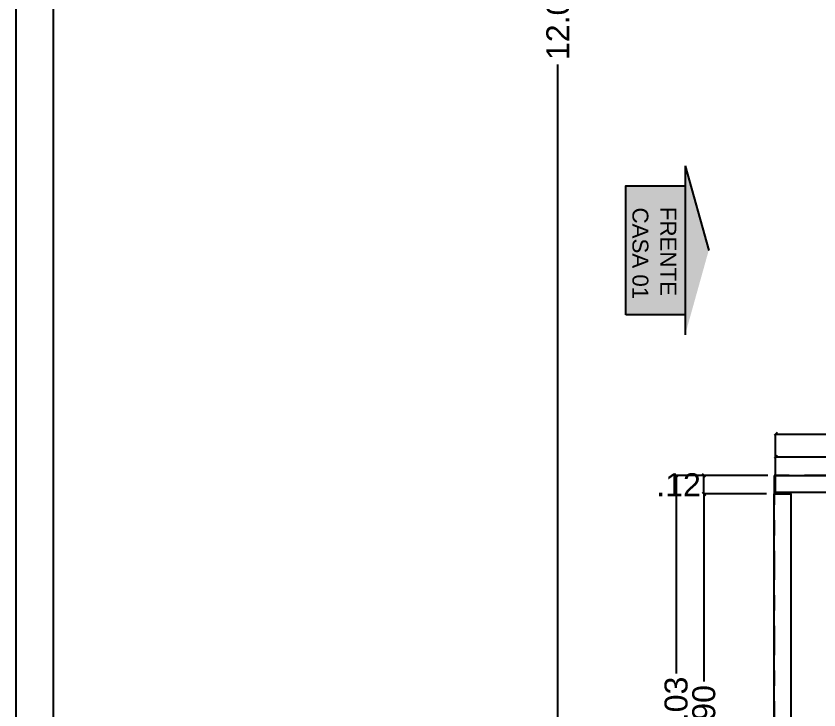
# Model space of a CAD drawing. Extents: x -135.4 to -46.2, y 65.4 to 86.5.
# Drawn here: x -112.86 to -107.62, y 69.88 to 74.41 of the extents above; entities that cross this region are included whole.
import ezdxf

# ---------------------------------------------------------------- set-up
doc = ezdxf.new("R2010")
doc.units = 0
doc.header["$LTSCALE"] = 0.25
doc.header["$MEASUREMENT"] = 0
doc.header["$PDMODE"] = 34
doc.linetypes.add('DASHDOT', pattern=[25.4, 12.7, -6.35, 0, -6.35])
doc.layers.get('Defpoints').update_dxf_attribs({"linetype": 'CONTINUOUS'})
for name, color, linetype in [('1', 1, 'CONTINUOUS'), ('cotas', 11, 'CONTINUOUS'), ('LINHAS02', 4, 'CONTINUOUS'), ('LINHAS08', 2, 'CONTINUOUS'), ('PAREDES', 4, 'CONTINUOUS'), ('TEXTO1', 3, 'CONTINUOUS')]:
    doc.layers.add(name, color=color, linetype=linetype)
doc.styles.add('E50R60', font='ARIAL.TTF', dxfattribs={"height": 0.075})
doc.styles.add('ROMANS', font='ARIAL.TTF')
doc.dimstyles.new('DIM_20', dxfattribs={"dimtxt": 0.15, "dimasz": 0.02, "dimexe": 0, "dimexo": 0.05, "dimgap": 0.03, "dimtad": 0, "dimtoh": 1, "dimzin": 4, "dimdsep": 46, "dimtxsty": 'ROMANS', "dimblk": 'OBLIQUE', "dimcen": 0.03, "dimclrd": 11, "dimclre": 11, "dimclrt": 2, "dimadec": 0, "dimazin": 0, "dimtfac": 1, "dimtmove": 2, "dimatfit": 3, "dimldrblk": 'ORIGIN2', "dimfxl": 0, "dimtolj": 1, "dimtzin": 0, "dimarcsym": 0})

# ---------------------------------------------------------------- blocks, each defined once
blk = doc.blocks.new('P290')
at = {"layer": 'PAREDES'}
blk.add_lwpolyline([(0, 0), (2.9, 0), (2.9, 0.11), (0, 0.11)], close=True, dxfattribs=at)
blk = doc.blocks.new('4')
at = {"layer": 'PAREDES', "rotation": 180}
blk.add_blockref('P290', (2.9, 0.11), dxfattribs=at)
blk = doc.blocks.new('_Oblique')
at = {"layer": 'cotas', "color": 0, "lineweight": -2}
blk.add_line((-0.5, -0.5), (0.5, 0.5), dxfattribs=at)
blk = doc.blocks.new('*D48')
at = {"layer": 'cotas', "color": 11, "lineweight": -2}
for p, q in [((-107.967, 71.2917), (-108.3746, 71.2917)), ((-108.3746, 71.2917), (-108.3746, 70.0676)), ((-108.3746, 68.3917), (-108.3746, 69.6159)), ((-107.967, 68.3917), (-108.3746, 68.3917))]:
    blk.add_line(p, q, dxfattribs=at)
at = {"layer": 'Defpoints', "color": 0}
for p in [(-108.3746, 71.2917), (-107.917, 71.2917), (-107.917, 68.3917)]:
    blk.add_point(p, dxfattribs=at)
at = {"layer": 'cotas', "color": 11, "lineweight": -2, "xscale": 0.02, "yscale": 0.02, "zscale": 0.02}
for p, rotation in [((-108.3746, 71.2917), 90), ((-108.3746, 68.3917), 270)]:
    blk.add_blockref('_Oblique', p, dxfattribs=dict(at, rotation=rotation))
at = {"layer": 'cotas', "color": 2, "insert": (-108.3746, 69.8417), "char_height": 0.15, "attachment_point": 5, "rotation": 90, "style": 'ROMANS'}
blk.add_mtext('\\A1;2.90', dxfattribs=at)
blk = doc.blocks.new('_Origin2')
at = {"layer": 'cotas', "color": 0, "lineweight": -2}
blk.add_line((-0.5, 0), (-1, 0), dxfattribs=at)
for radius in [0.5, 0.25]:
    blk.add_circle((0, 0), radius, dxfattribs=at)
blk = doc.blocks.new('*D49')
at = {"layer": 'cotas', "color": 11, "lineweight": -2}
for p, q in [((-107.957, 71.4117), (-108.3746, 71.4117)), ((-108.3746, 71.2917), (-108.3746, 71.4117)), ((-107.967, 71.2917), (-108.3746, 71.2917))]:
    blk.add_line(p, q, dxfattribs=at)
at = {"layer": 'Defpoints', "color": 0}
for p in [(-108.3746, 71.4117), (-107.907, 71.4117), (-107.917, 71.2917)]:
    blk.add_point(p, dxfattribs=at)
at = {"layer": 'cotas', "color": 11, "lineweight": -2, "xscale": 0.02, "yscale": 0.02, "zscale": 0.02}
for p, rotation in [((-108.3746, 71.4117), 90), ((-108.3746, 71.2917), 270)]:
    blk.add_blockref('_Oblique', p, dxfattribs=dict(at, rotation=rotation))
at = {"layer": 'cotas', "color": 2, "insert": (-108.5402, 71.3517), "char_height": 0.15, "attachment_point": 5, "style": 'ROMANS'}
blk.add_mtext('\\A1;.12', dxfattribs=at)
blk = doc.blocks.new('*D52')
at = {"layer": 'cotas', "color": 11, "lineweight": -2}
for p, q in [((-108.3444, 71.4117), (-108.5555, 71.4117)), ((-108.5555, 71.4117), (-108.5555, 70.1215)), ((-108.5555, 68.3817), (-108.5555, 69.672)), ((-108.3444, 68.3817), (-108.5555, 68.3817))]:
    blk.add_line(p, q, dxfattribs=at)
at = {"layer": 'Defpoints', "color": 0}
for p in [(-108.5555, 71.4117), (-108.2944, 71.4117), (-108.2944, 68.3817)]:
    blk.add_point(p, dxfattribs=at)
at = {"layer": 'cotas', "color": 11, "lineweight": -2, "xscale": 0.02, "yscale": 0.02, "zscale": 0.02}
for p, rotation in [((-108.5555, 71.4117), 90), ((-108.5555, 68.3817), 270)]:
    blk.add_blockref('_Oblique', p, dxfattribs=dict(at, rotation=rotation))
at = {"layer": 'cotas', "color": 2, "insert": (-108.5555, 69.8967), "char_height": 0.15, "attachment_point": 5, "rotation": 90, "style": 'ROMANS'}
blk.add_mtext('\\A1;3.03', dxfattribs=at)
blk = doc.blocks.new('*D53')
at = {"layer": 'cotas', "color": 11, "lineweight": -2}
for p, q in [((-107.907, 71.4617), (-107.907, 71.6814)), ((-107.907, 71.6814), (-107.2151, 71.6814)), ((-106.057, 71.6814), (-106.7489, 71.6814)), ((-106.057, 71.4717), (-106.057, 71.6814))]:
    blk.add_line(p, q, dxfattribs=at)
at = {"layer": 'Defpoints', "color": 0}
for p in [(-106.057, 71.6814), (-107.907, 71.4117), (-106.057, 71.4217)]:
    blk.add_point(p, dxfattribs=at)
at = {"layer": 'cotas', "color": 11, "lineweight": -2, "xscale": 0.02, "yscale": 0.02, "zscale": 0.02, "rotation": 180}
blk.add_blockref('_Oblique', (-107.907, 71.6814), dxfattribs=at)
at = {"layer": 'cotas', "color": 11, "lineweight": -2, "xscale": 0.02, "yscale": 0.02, "zscale": 0.02}
blk.add_blockref('_Oblique', (-106.057, 71.6814), dxfattribs=at)
at = {"layer": 'cotas', "color": 2, "insert": (-106.982, 71.6814), "char_height": 0.15, "attachment_point": 5, "style": 'ROMANS'}
blk.add_mtext('\\A1;1.85', dxfattribs=at)
blk = doc.blocks.new('*D70')
at = {"layer": 'cotas', "color": 11, "lineweight": -2}
for p, q in [((-107.907, 71.4067), (-107.907, 71.5322)), ((-107.907, 71.5322), (-106.5968, 71.5322)), ((-104.837, 71.5322), (-106.1473, 71.5322)), ((-104.837, 71.4067), (-104.837, 71.5322))]:
    blk.add_line(p, q, dxfattribs=at)
at = {"layer": 'Defpoints', "color": 0}
for p in [(-107.907, 71.5322), (-107.907, 71.3567), (-104.837, 71.3567)]:
    blk.add_point(p, dxfattribs=at)
at = {"layer": 'cotas', "color": 11, "lineweight": -2, "xscale": 0.02, "yscale": 0.02, "zscale": 0.02, "rotation": 180}
blk.add_blockref('_Oblique', (-107.907, 71.5322), dxfattribs=at)
at = {"layer": 'cotas', "color": 11, "lineweight": -2, "xscale": 0.02, "yscale": 0.02, "zscale": 0.02}
blk.add_blockref('_Oblique', (-104.837, 71.5322), dxfattribs=at)
at = {"layer": 'cotas', "color": 2, "insert": (-106.372, 71.5322), "char_height": 0.15, "attachment_point": 5, "style": 'ROMANS'}
blk.add_mtext('\\A1;3.07', dxfattribs=at)
blk = doc.blocks.new('*D106')
at = {"layer": 'Defpoints', "color": 0}
for p in [(-109.3266, 80.3817), (-107.797, 80.3817), (-107.917, 68.3817)]:
    blk.add_point(p, dxfattribs=at)
at = {"layer": 'LINHAS08', "color": 11, "lineweight": -2}
for p, q in [((-107.847, 80.3817), (-109.3266, 80.3817)), ((-109.3266, 80.3817), (-109.3266, 74.6723)), ((-109.3266, 68.3817), (-109.3266, 74.0912)), ((-107.967, 68.3817), (-109.3266, 68.3817))]:
    blk.add_line(p, q, dxfattribs=at)
at = {"layer": 'LINHAS08', "color": 11, "lineweight": -2, "xscale": 0.02, "yscale": 0.02, "zscale": 0.02}
for p, rotation in [((-109.3266, 80.3817), 90), ((-109.3266, 68.3817), 270)]:
    blk.add_blockref('_Oblique', p, dxfattribs=dict(at, rotation=rotation))
at = {"layer": 'LINHAS08', "color": 2, "insert": (-109.3266, 74.3817), "char_height": 0.15, "attachment_point": 5, "rotation": 90, "style": 'ROMANS'}
blk.add_mtext('\\A1;12.00', dxfattribs=at)

msp = doc.modelspace()

# ---------------------------------------------------------------- hatches: boundary and pattern name
at = {"layer": 'cotas'}
h = msp.add_hatch(color=252, dxfattribs=at)
h.dxf.hatch_style = 2
h.paths.add_polyline_path([(-108.8844, 73.3008), (-108.8844, 72.4581), (-108.4973, 72.4581), (-108.4973, 73.3008)])
h.paths.add_polyline_path([(-108.4973, 73.4308), (-108.4973, 72.3281), (-108.3432, 72.8795)])
h.paths.add_polyline_path([(-108.6847, 73.1952), (-108.6847, 72.5558), (-108.5287, 72.5558), (-108.5287, 73.1952)], flags=24)
h.paths.add_polyline_path([(-108.8696, 73.1856), (-108.8696, 72.5342), (-108.7083, 72.5342), (-108.7083, 73.1856)], flags=24)

# ---------------------------------------------------------------- linework, layer by layer
at = {"layer": '1', "linetype": 'DASHDOT', "ltscale": 0.06}
msp.add_lwpolyline([(-107.917, 68.3817), (-101.747, 68.3817), (-101.747, 71.3017), (-97.977, 71.3017), (-97.977, 74.3817), (-106.057, 74.3817), (-106.057, 71.4117), (-107.917, 71.4117)], close=True, dxfattribs=at)
at = {"layer": 'cotas'}
for q in [(-108.4973, 72.3281), (-108.3432, 72.8795)]:
    msp.add_line((-108.4973, 73.4308), q, dxfattribs=at)
msp.add_lwpolyline([(-108.8844, 72.4581), (-108.8844, 73.3008), (-108.4973, 73.3008), (-108.4973, 72.4581)], close=True, dxfattribs=at)
at = {"layer": 'LINHAS02'}
msp.add_lwpolyline([(-89.5189, 65.6037), (-112.6177, 65.6037), (-112.6177, 81.3585), (-89.5189, 81.3585)], close=True, dxfattribs=at)
at = {"layer": 'LINHAS08'}
msp.add_lwpolyline([(-89.2749, 65.3597), (-112.8617, 65.3597), (-112.8617, 81.6025), (-89.2749, 81.6025)], close=True, dxfattribs=at)
at = {"layer": 'PAREDES'}
for p, q in [((-107.907, 71.3017), (-107.907, 71.4117)), ((-107.907, 71.4117), (-105.797, 71.4117)), ((-105.797, 71.3017), (-107.907, 71.3017))]:
    msp.add_line(p, q, dxfattribs=at)

# ---------------------------------------------------------------- block references
at = {"layer": 'PAREDES', "xscale": -1, "rotation": 90}
msp.add_blockref('4', (-107.807, 71.2917), dxfattribs=at)

# ---------------------------------------------------------------- texts
at = {"layer": 'TEXTO1', "color": 2, "style": 'E50R60'}
for s, p in [('CASA 01', (-108.841, 73.1587)), ('FRENTE', (-108.6587, 73.1629))]:
    msp.add_text(s, height=0.104, rotation=270, dxfattribs=at).set_placement(p)

# ---------------------------------------------------------------- dimensions: what is measured, and where the dimension line sits
at = {"layer": 'cotas'}
dim = msp.add_linear_dim(base=(-106.057, 71.6814), p1=(-107.907, 71.4117), p2=(-106.057, 71.4217), dimstyle='DIM_20', dxfattribs=at)
dim.commit()
dim.dimension.update_dxf_attribs({"geometry": '*D53', "text_midpoint": (-106.982, 71.6814)})
dim = msp.add_linear_dim(base=(-107.907, 71.5322), p1=(-104.837, 71.3567), p2=(-107.907, 71.3567), dimstyle='DIM_20', override={"dimzin": 0}, dxfattribs=at)
dim.commit()
dim.dimension.update_dxf_attribs({"geometry": '*D70', "text_midpoint": (-106.372, 71.5322)})
for base, p1, p2, picture, middle in [((-108.3746, 71.4117), (-107.917, 71.2917), (-107.907, 71.4117), '*D49', (-108.5402, 71.3517)), ((-108.5555, 71.4117), (-108.2944, 68.3817), (-108.2944, 71.4117), '*D52', (-108.5555, 69.8967)), ((-108.3746, 71.2917), (-107.917, 68.3917), (-107.917, 71.2917), '*D48', (-108.3746, 69.8417))]:
    dim = msp.add_linear_dim(base=base, p1=p1, p2=p2, angle=270, dimstyle='DIM_20', dxfattribs=at)
    dim.commit()
    dim.dimension.update_dxf_attribs({"geometry": picture, "text_midpoint": middle})
at = {"layer": 'LINHAS08'}
dim = msp.add_linear_dim(base=(-109.3266, 80.3817), p1=(-107.917, 68.3817), p2=(-107.797, 80.3817), angle=90, dimstyle='DIM_20', override={"dimcen": 0.324234}, dxfattribs=at)
dim.commit()
dim.dimension.update_dxf_attribs({"geometry": '*D106', "text_midpoint": (-109.3266, 74.3817)})

doc.saveas('drawing.dxf')
